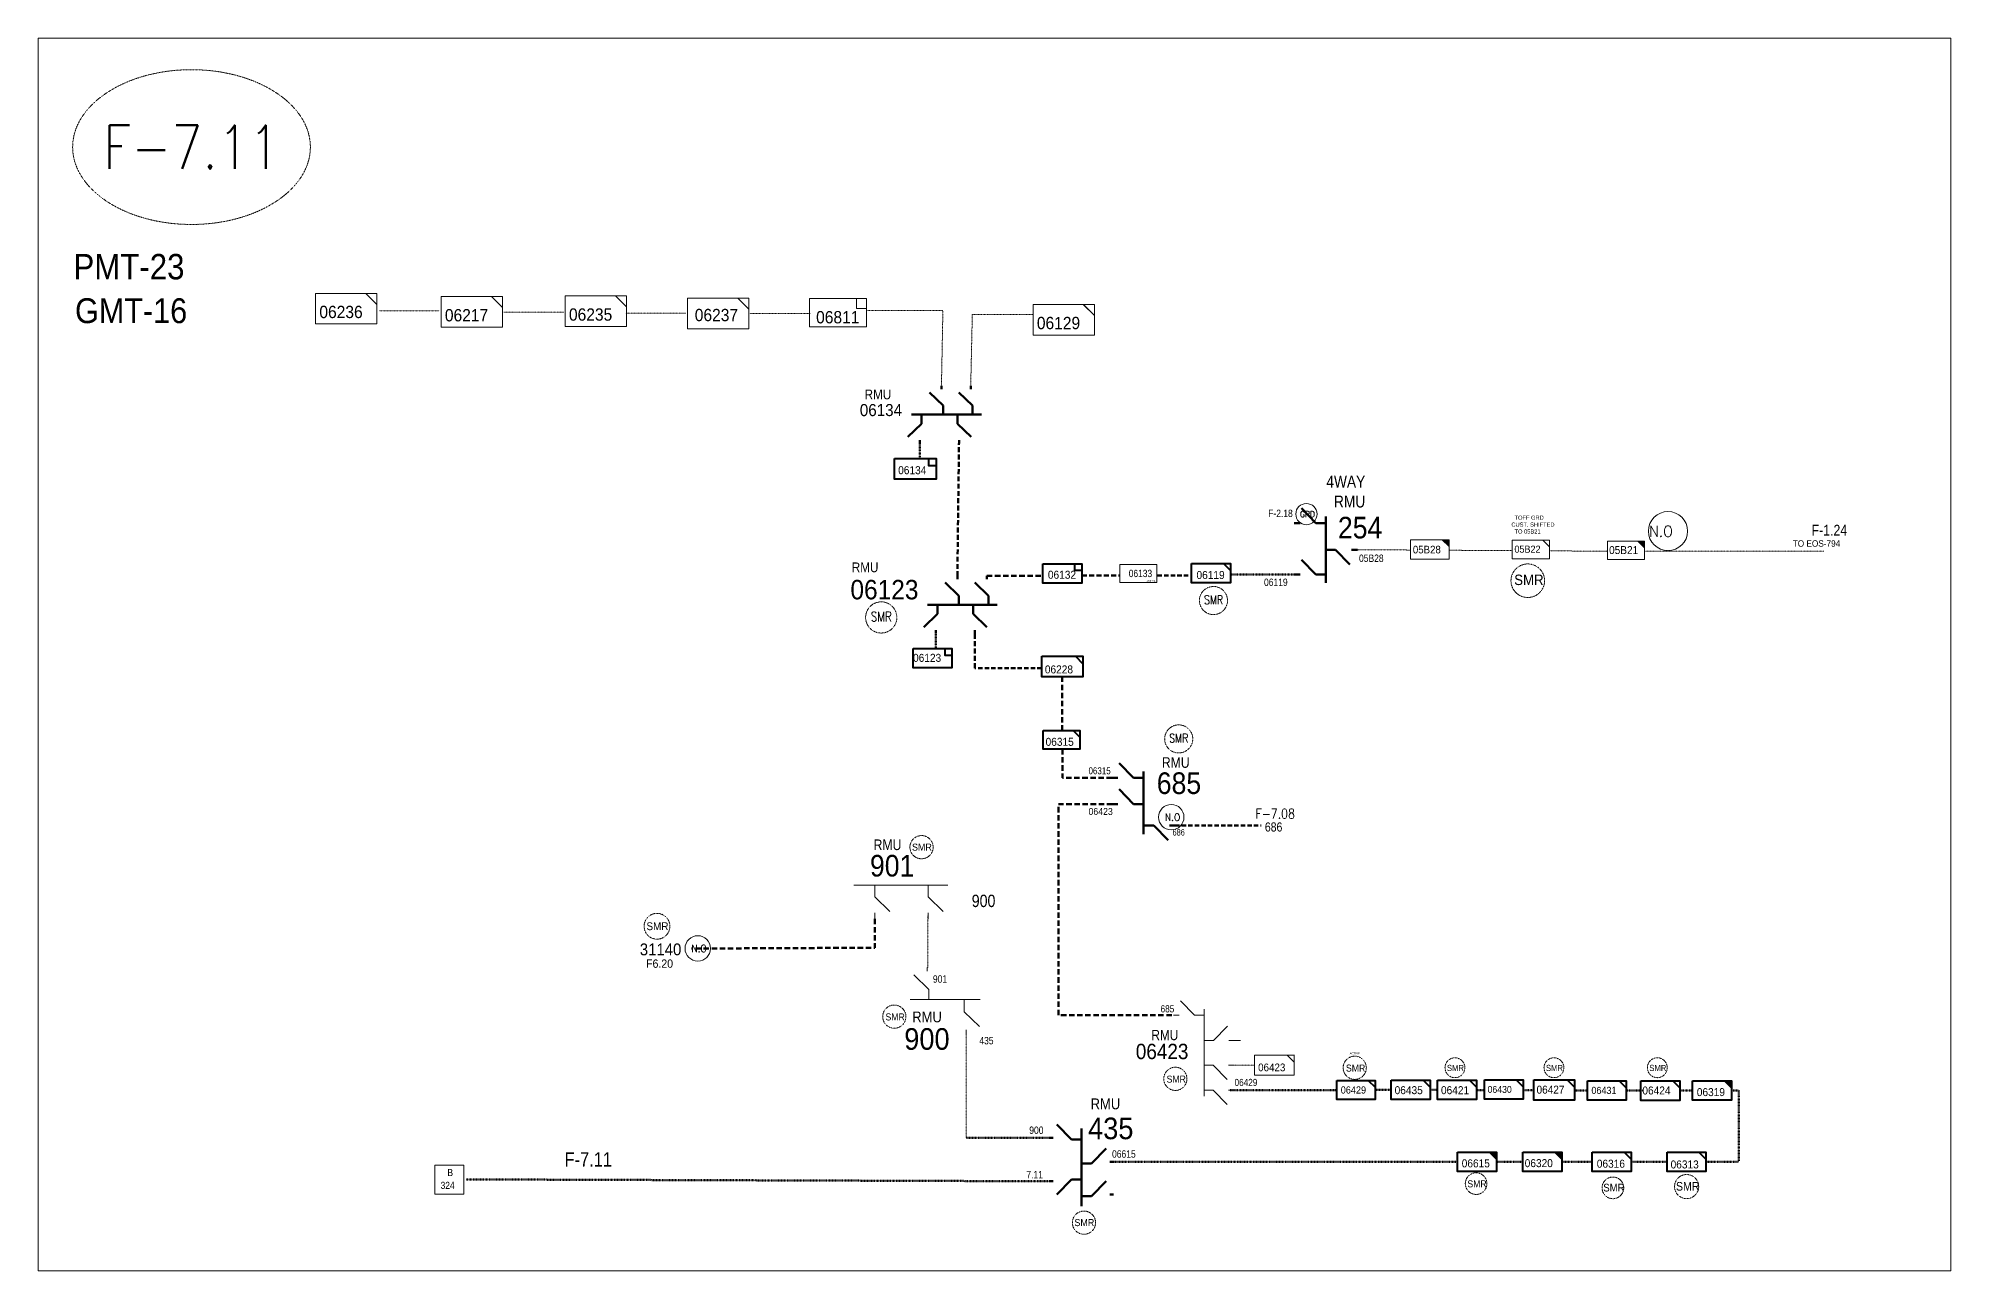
# Model space of a CAD drawing. Header units: metres. Extents: x 65984 to 144644, y -19036 to 23726.
# Drawn here: x 99695 to 100580, y 7159 to 7729 of the extents above; entities that cross this region are included whole.
import ezdxf
from ezdxf.enums import TextEntityAlignment as Align

# ---------------------------------------------------------------- set-up
doc = ezdxf.new("R2010")
doc.units = ezdxf.units.M
doc.header["$MEASUREMENT"] = 0
doc.linetypes.add('( Hidden )', pattern=[0.375, 0.25, -0.125])
doc.linetypes.add('DGN Style 3', pattern=[0.013877, 0, -0.013877])
doc.layers.get('0').update_dxf_attribs({"color": 95, "lineweight": 40})
for name, color, linetype, lineweight in [('d_eos', 111, 'Continuous', 40), ('d_eos no', 121, 'Continuous', 40), ('d_switch', 95, 'Continuous', 40), ('d_tf no', 6, 'Continuous', 40), ('d_ug cable', 95, 'Continuous', 40), ('d_unit sub', 7, 'Continuous', 40), ('FDR  1  05', 172, 'Continuous', 40), ('FDR  2  02', 36, 'Continuous', 40), ('fedr no', 95, 'Continuous', 40), ('GRID STATION  04', 7, 'Continuous', 40), ('Level 37', 7, 'Continuous', 0), ('O H MAIN FEEDER', 4, 'Continuous', 100), ('SW N O', 114, 'Continuous', 30)]:
    doc.layers.add(name, color=color, linetype=linetype, lineweight=lineweight)
doc.styles.add('NASKHF', font='naskhf.shx', dxfattribs={"height": 8})
doc.styles.add('Style-Arial', font='arial.ttf')
doc.styles.add('Style-ENGINEERING', font='ENGINEERING.shx')
doc.styles.add('Style-msdefault', font='msdefault.shx')
doc.styles.add('Style-STANDARD', font='STANDARD.shx')

# ---------------------------------------------------------------- blocks, each defined once
blk = doc.blocks.new('TF_8')
at = {"color": 0, "linetype": 'ByBlock', "lineweight": -2}
blk.add_line((6.3, 4.95), (9.9, 1.35), dxfattribs=at)
blk.add_3dface([(-10.1, 4.95), (9.9, 4.95), (9.9, -5.05), (-10.1, -5.05)], dxfattribs=at)
blk = doc.blocks.new('exist.us-1000kva')
at = {"color": 0, "linetype": 'ByBlock', "lineweight": -2, "flags": 128}
blk.add_lwpolyline([(40, 12.9), (32.8, 20), (40, 20)], close=True, dxfattribs=at)
at = {"color": 0, "linetype": 'ByBlock', "lineweight": -2, "extrusion": (0, 0, -1)}
blk.add_solid([(-40, 12.9), (-32.8, 20), (-40, 20)], dxfattribs=at)
at = {"color": 0, "linetype": 'ByBlock', "lineweight": -2, "xscale": 2, "yscale": 2}
blk.add_blockref('TF_8', (20.2, 10.1), dxfattribs=at)
blk = doc.blocks.new('*U1350')
at = {"layer": 'd_unit sub', "color": 2, "linetype": 'Continuous', "lineweight": 13}
for p, q in [((5.82, 4.6), (8.14, 2.27)), ((8.05, 2.37), (9.12, 1.3))]:
    blk.add_line(p, q, dxfattribs=at)
at = {"layer": 'd_unit sub', "color": 2, "linetype": 'Continuous', "lineweight": 13, "flags": 128}
blk.add_lwpolyline([(9.22, 4.6), (-9.25, 4.6), (-9.25, -4.58), (9.12, -4.58), (9.12, 4.02), (9.12, 4.02), (9.12, 4.6)], close=True, dxfattribs=at)
blk = doc.blocks.new('TF3')
at = {"color": 0, "linetype": 'ByBlock', "lineweight": -2}
for p, q in [((11.3, 9), (18.3, 9)), ((18.3, 9), (18.3, 2))]:
    blk.add_line(p, q, dxfattribs=at)
at = {"color": 0, "linetype": 'ByBlock', "lineweight": -2, "flags": 128}
blk.add_lwpolyline([(18.3, 2), (11.3, 2), (11.3, 9)], dxfattribs=at)
at = {"color": 0, "linetype": 'ByBlock', "lineweight": -2}
blk.add_3dface([(-21.7, 9), (18.3, 9), (18.3, -11), (-21.7, -11)], dxfattribs=at)
blk = doc.blocks.new('*U3534')
at = {"layer": 'SW N O', "color": 5, "lineweight": 13}
blk.add_circle((0, 0), 16.8, dxfattribs=at)
at = {"layer": 'SW N O', "color": 5, "lineweight": 13, "style": 'Style-STANDARD'}
blk.add_text('GRD', height=9.6, dxfattribs=at).set_placement((1.7, -0.2), align=Align.MIDDLE_CENTER)
blk = doc.blocks.new('*U4108')
at = {"layer": 'SW N O', "color": 3, "lineweight": 13, "ltscale": 0.426762}
blk.add_circle((0, 0), 16.8, dxfattribs=at)
at = {"layer": 'SW N O', "color": 3, "lineweight": 13, "style": 'Style-STANDARD'}
blk.add_text('N.O', height=9.6, dxfattribs=at).set_placement((1.7, -0.2), align=Align.MIDDLE_CENTER)
blk = doc.blocks.new('*U4143')
at = {"layer": 'd_unit sub', "color": 191, "linetype": 'Continuous', "lineweight": 13, "flags": 128}
blk.add_lwpolyline([(5.47, 4.25), (8.54, 1.18), (8.54, 4.25)], close=True, dxfattribs=at)
at = {"layer": 'd_unit sub', "color": 191, "linetype": 'Continuous', "lineweight": 13, "xscale": 0.8535245333131424, "yscale": 0.8535245333131424, "zscale": 0.3960872912799054, "rotation": 359.9999999999999}
blk.add_blockref('TF_8', (0.09, 0.03), dxfattribs=at)
blk = doc.blocks.new('*U4144')
at = {"layer": 'd_unit sub', "color": 191, "linetype": 'Continuous', "lineweight": 13, "flags": 128}
blk.add_lwpolyline([(5.47, 4.25), (8.54, 1.18), (8.54, 4.25)], close=True, dxfattribs=at)
at = {"layer": 'd_unit sub', "color": 191, "linetype": 'Continuous', "lineweight": 13, "xscale": 0.8535245333131426, "yscale": 0.8535245333131426, "zscale": 0.3557792084849799, "rotation": 359.9999999999999}
blk.add_blockref('TF_8', (0.09, 0.03), dxfattribs=at)
blk = doc.blocks.new('*U3933')
at = {"layer": 'SW N O', "color": 3, "lineweight": 13}
blk.add_circle((0, 0), 16.8, dxfattribs=at)
at = {"layer": 'SW N O', "color": 3, "lineweight": 13, "style": 'Style-STANDARD'}
blk.add_text('N.O ', height=9.6, dxfattribs=at).set_placement((-3, -0.2), align=Align.MIDDLE_CENTER)

msp = doc.modelspace()

# ---------------------------------------------------------------- linework, layer by layer
at = {"layer": 'd_eos', "color": 7, "linetype": 'Continuous', "lineweight": 211, "ltscale": 0.574507}
for p, q in [((100113.76, 7559.16), (100107.46, 7565.28)), ((100127.4, 7559.16), (100121.1, 7565.28)), ((100099.16, 7554.98), (100131.48, 7554.98)), ((100103.77, 7554.98), (100103.77, 7550.79)), ((100113.76, 7554.98), (100113.76, 7559.16)), ((100120.4, 7554.98), (100120.4, 7550.79)), ((100127.4, 7554.98), (100127.4, 7559.16)), ((100103.77, 7550.79), (100097.47, 7544.68)), ((100120.4, 7550.79), (100126.7, 7544.68))]:
    msp.add_line(p, q, dxfattribs=at)
at = {"layer": 'd_eos', "color": 7, "linetype": 'Continuous', "lineweight": 211, "ltscale": 0.431762}
for p, q in [((100113.02, 7566.73), (100113.02, 7568.33)), ((100126.66, 7566.73), (100126.66, 7568.33)), ((100103.03, 7543.22), (100103.03, 7541.63)), ((100121.14, 7543.23), (100121.14, 7541.63))]:
    msp.add_line(p, q, dxfattribs=at)
at = {"layer": 'd_eos', "color": 7, "linetype": 'Continuous', "lineweight": 211, "ltscale": 0.625574}
for p, q in [((100286.16, 7504.81), (100279.5, 7511.67)), ((100278.87, 7504.8), (100276.1, 7504.8)), ((100290.72, 7504.81), (100286.16, 7504.81)), ((100290.72, 7507.8), (100290.72, 7477.21)), ((100290.72, 7492.51), (100295.27, 7492.51)), ((100295.27, 7492.5), (100301.93, 7485.64)), ((100302.57, 7492.51), (100305.34, 7492.51)), ((100286.16, 7481), (100279.5, 7487.86)), ((100278.87, 7481), (100276.1, 7481)), ((100290.72, 7481), (100286.16, 7481))]:
    msp.add_line(p, q, dxfattribs=at)
at = {"layer": 'd_eos', "color": 2, "linetype": 'Continuous', "lineweight": 211, "ltscale": 0.574507}
for p, q in [((100121.11, 7471.24), (100114.81, 7477.36)), ((100134.74, 7471.24), (100128.44, 7477.36)), ((100106.5, 7467.05), (100138.82, 7467.06)), ((100111.12, 7467.05), (100111.12, 7462.87)), ((100121.11, 7467.05), (100121.11, 7471.24)), ((100127.74, 7467.06), (100127.74, 7462.87)), ((100134.74, 7467.05), (100134.74, 7471.24)), ((100111.12, 7462.87), (100104.82, 7456.75)), ((100127.74, 7462.87), (100134.05, 7456.75))]:
    msp.add_line(p, q, dxfattribs=at)
at = {"layer": 'd_eos', "color": 2, "linetype": 'Continuous', "lineweight": 211, "ltscale": 0.431762}
for p, q in [((100120.37, 7478.81), (100120.37, 7480.4)), ((100134, 7478.81), (100134, 7480.4)), ((100110.38, 7455.3), (100110.38, 7453.71)), ((100128.49, 7455.3), (100128.49, 7453.71))]:
    msp.add_line(p, q, dxfattribs=at)
at = {"layer": 'd_eos', "color": 2, "linetype": 'Continuous', "lineweight": 211, "ltscale": 0.625574}
for p, q in [((100201.85, 7386.96), (100195.19, 7393.83)), ((100194.56, 7386.96), (100191.79, 7386.96)), ((100206.41, 7386.96), (100201.85, 7386.96)), ((100206.41, 7389.96), (100206.41, 7360.93)), ((100201.85, 7374.89), (100195.19, 7381.76)), ((100194.56, 7374.89), (100191.79, 7374.89)), ((100206.41, 7374.89), (100201.85, 7374.89)), ((100206.64, 7364.98), (100211.2, 7364.98)), ((100211.2, 7364.98), (100217.86, 7358.12)), ((100218.5, 7364.98), (100221.26, 7364.98))]:
    msp.add_line(p, q, dxfattribs=at)
at = {"layer": 'd_eos', "color": 2, "linetype": 'Continuous', "lineweight": 13, "ltscale": 0.54966}
msp.add_line((100072.48, 7337.36), (100116.01, 7337.36), dxfattribs=at)
at = {"layer": 'd_eos', "color": 2, "linetype": 'Continuous', "lineweight": 13, "ltscale": 0.638341}
for p, q in [((100082.19, 7337.36), (100082.19, 7331.96)), ((100082.19, 7331.96), (100089.19, 7325.16)), ((100106.88, 7337.36), (100106.88, 7331.96)), ((100106.88, 7331.96), (100113.88, 7325.16)), ((100107.25, 7289.17), (100100.25, 7295.96)), ((100107.25, 7284.52), (100107.25, 7289.17)), ((100130.85, 7284.52), (100098.53, 7284.52)), ((100123.56, 7284.52), (100123.56, 7278.83)), ((100123.56, 7278.83), (100130.56, 7272.04))]:
    msp.add_line(p, q, dxfattribs=at)
at = {"layer": 'd_eos', "color": 7, "linetype": 'Continuous', "lineweight": 13, "ltscale": 0.638341}
for p, q in [((100082.19, 7324.51), (100082.19, 7321.69)), ((100106.88, 7324.51), (100106.88, 7321.69))]:
    msp.add_line(p, q, dxfattribs=at)
at = {"layer": 'd_eos', "color": 2, "linetype": 'Continuous', "lineweight": 13, "ltscale": 0.479736}
for p, q in [((100106.42, 7297.58), (100106.42, 7299.35)), ((100124.38, 7270.42), (100124.38, 7268.65))]:
    msp.add_line(p, q, dxfattribs=at)
at = {"layer": 'd_eos', "color": 2, "linetype": 'Continuous', "lineweight": 13, "ltscale": 0.447498}
for p, q in [((100230.07, 7277.17), (100223.63, 7283.8)), ((100234.47, 7280.07), (100234.47, 7239.75)), ((100223.01, 7277.17), (100220.34, 7277.17)), ((100234.47, 7277.17), (100230.07, 7277.17)), ((100238.88, 7265.5), (100245.32, 7272.14)), ((100234.47, 7265.5), (100238.88, 7265.5)), ((100245.93, 7265.5), (100248.6, 7265.5)), ((100248.6, 7265.5), (100251.28, 7265.5)), ((100234.47, 7254.15), (100238.74, 7254.15)), ((100238.74, 7254.15), (100245.18, 7247.51)), ((100245.79, 7254.15), (100248.47, 7254.15)), ((100234.47, 7242.63), (100238.74, 7242.63)), ((100238.74, 7242.63), (100245.18, 7236)), ((100245.79, 7242.63), (100248.47, 7242.63))]:
    msp.add_line(p, q, dxfattribs=at)
at = {"layer": 'd_eos', "color": 2, "linetype": 'Continuous', "lineweight": 211, "ltscale": 0.638341}
for p, q in [((100173.1, 7219.71), (100166.31, 7226.72)), ((100177.75, 7219.71), (100173.1, 7219.71)), ((100177.75, 7224.84), (100177.75, 7188.93)), ((100177.75, 7208.61), (100182.4, 7208.61)), ((100182.4, 7208.61), (100189.2, 7215.62)), ((100173.1, 7201.24), (100166.31, 7194.24)), ((100177.75, 7201.24), (100173.1, 7201.24)), ((100182.4, 7193.46), (100189.2, 7200.47)), ((100177.75, 7193.46), (100182.4, 7193.46))]:
    msp.add_line(p, q, dxfattribs=at)
at = {"layer": 'd_eos', "color": 2, "linetype": 'Continuous', "lineweight": 211, "ltscale": 0.479736}
for p, q in [((100164.69, 7220.54), (100162.92, 7220.54)), ((100190.81, 7209.44), (100192.58, 7209.44)), ((100164.69, 7200.42), (100162.92, 7200.42)), ((100190.81, 7194.29), (100192.58, 7194.29))]:
    msp.add_line(p, q, dxfattribs=at)
at = {"layer": 'd_ug cable', "color": 191, "linetype": 'DGN Style 3', "lineweight": 13}
for p, q in [((99880.83, 7602.92), (99853, 7602.94)), ((99938.44, 7602.38), (99910.62, 7602.4)), ((99994.86, 7601.95), (99967.04, 7601.97)), ((100052.24, 7601.74), (100024.42, 7601.76)), ((100113.69, 7603.12), (100078.68, 7603.13)), ((100113.02, 7568.33), (100113.69, 7603.12)), ((100126.55, 7567.93), (100127.29, 7601.23)), ((100155.28, 7601.24), (100127.29, 7601.23)), ((100106.65, 7299.07), (100106.65, 7323.11)), ((100124.38, 7220.54), (100124.38, 7270.53))]:
    msp.add_line(p, q, dxfattribs=at)
at = {"layer": 'd_ug cable', "color": 34, "linetype": 'DGN Style 3', "lineweight": 13}
for p, q in [((100305.34, 7492.51), (100329.9, 7492.36)), ((100347.82, 7492.25), (100376.91, 7492.08)), ((100394.18, 7491.97), (100421.15, 7491.81)), ((100438.15, 7491.86), (100521.04, 7491.86))]:
    msp.add_line(p, q, dxfattribs=at)
at = {"layer": 'd_ug cable', "color": 200, "linetype": 'DGN Style 3', "lineweight": 13}
msp.add_line((100257.76, 7254.15), (100248.47, 7254.15), dxfattribs=at)
at = {"layer": 'd_ug cable', "color": 191, "linetype": 'DGN Style 3', "lineweight": 100}
for p, q in [((100313.61, 7242.63), (100321.17, 7242.65)), ((100338.97, 7242.7), (100342.39, 7242.7)), ((100364.04, 7242.63), (100360.46, 7242.63)), ((100429.65, 7242.39), (100437.13, 7242.39)), ((100454.39, 7242.39), (100460.32, 7242.39)), ((100478.32, 7242.39), (100481.74, 7242.39)), ((100481.74, 7242.39), (100481.74, 7209.44))]:
    msp.add_line(p, q, dxfattribs=at)
at = {"layer": 'd_ug cable', "color": 7, "linetype": 'DGN Style 3', "lineweight": 100}
for p, q in [((100381.91, 7242.63), (100387.01, 7242.63)), ((100411.65, 7242.4), (100405.85, 7242.4))]:
    msp.add_line(p, q, dxfattribs=at)
at = {"layer": 'd_ug cable', "color": 200, "linetype": 'DGN Style 3', "lineweight": 100, "flags": 128}
for points in [[(100103.04, 7534.85), (100103.02, 7541.62)], [(100246.75, 7481), (100276.1, 7481)], [(100110.38, 7446.93), (100110.37, 7453.69)]]:
    msp.add_lwpolyline(points, dxfattribs=at)
at = {"layer": 'd_ug cable', "color": 200, "linetype": '( Hidden )', "lineweight": 158, "ltscale": 9, "flags": 128}
for points in [[(100120.37, 7480.27), (100121.15, 7542.43)], [(100177.99, 7480.63), (100195.2, 7480.63)], [(100128.5, 7437.79), (100128.5, 7454.51)]]:
    msp.add_lwpolyline(points, dxfattribs=at)
at = {"layer": 'd_ug cable', "color": 191, "linetype": 'Continuous', "lineweight": 13, "flags": 128}
msp.add_lwpolyline([(100195.52, 7485.7), (100212.67, 7485.7), (100212.67, 7477.37), (100195.52, 7477.37)], close=True, dxfattribs=at)
at = {"layer": 'd_ug cable', "color": 200, "linetype": '( Hidden )', "lineweight": 158, "ltscale": 10, "flags": 128}
for points in [[(100134.03, 7480.41), (100159.91, 7480.41)], [(100168.91, 7408.83), (100168.91, 7433.71)], [(100168.97, 7400.29), (100168.97, 7386.96), (100191.79, 7386.96)], [(100192, 7374.89), (100167.12, 7374.89), (100167.12, 7277.17), (100220.34, 7277.17)]]:
    msp.add_lwpolyline(points, dxfattribs=at)
at = {"layer": 'd_ug cable', "color": 200, "linetype": '( Hidden )', "lineweight": 158, "ltscale": 8.1, "flags": 128}
for points in [[(100212.98, 7480.63), (100228.48, 7480.63)], [(100159.35, 7437.79), (100128.5, 7437.79)], [(100221.06, 7364.99), (100260.83, 7364.99)]]:
    msp.add_lwpolyline(points, dxfattribs=at)
at = {"layer": 'd_ug cable', "color": 191, "linetype": '( Hidden )', "lineweight": 158, "ltscale": 10, "flags": 128}
msp.add_lwpolyline([(100082.19, 7321.76), (100082.19, 7308.43), (99997.37, 7308.04)], dxfattribs=at)
at = {"layer": 'd_ug cable', "color": 191, "linetype": 'DGN Style 3', "lineweight": 100, "flags": 128}
for points in [[(100295.85, 7242.62), (100246.48, 7242.63)], [(100162.92, 7220.54), (100124.38, 7220.54)], [(100192.58, 7209.44), (100351.61, 7209.35)], [(100369.61, 7209.44), (100381.83, 7209.44)], [(100399.83, 7209.44), (100413.91, 7209.44)], [(100431.91, 7209.44), (100448.54, 7209.44)], [(100466.54, 7209.44), (100481.74, 7209.44)], [(99893.3, 7201.28), (100162.92, 7200.42)]]:
    msp.add_lwpolyline(points, dxfattribs=at)
at = {"layer": 'd_ug cable', "color": 2, "linetype": 'DGN Style 3', "lineweight": 13}
for centre, radius in [((100384.14, 7478.16), 7.77), ((100103.81, 7354.92), 5.37), ((99981.49, 7318.35), 5.97), ((100178.92, 7181.28), 5.37)]:
    msp.add_circle(centre, radius, dxfattribs=at)
at = {"layer": 'd_ug cable', "color": 1, "linetype": 'DGN Style 3', "lineweight": 13}
for centre, radius in [((100238.81, 7469), 6.5), ((100085.17, 7461.18), 7.22), ((100222.73, 7405), 6.5), ((100091.22, 7276.56), 5.37), ((100221.19, 7247.79), 5.37), ((100304.13, 7252.91), 5.37), ((100350.46, 7252.93), 4.6), ((100396.24, 7252.93), 4.6), ((100444.04, 7252.93), 4.6), ((100360.26, 7199.34), 5), ((100423.51, 7197.37), 5.02), ((100457.6, 7197.97), 5.58)]:
    msp.add_circle(centre, radius, dxfattribs=at)
at = {"layer": 'fedr no', "color": 82, "linetype": 'DGN Style 3', "lineweight": 13, "true_color": 0x1dc70e}
msp.add_ellipse((99766.24, 7678.72), major_axis=(54.96, 0), ratio=0.651175, dxfattribs=at)
at = {"layer": 'GRID STATION  04', "color": 121, "linetype": 'Continuous', "lineweight": 13, "ltscale": 0.482743, "flags": 128}
msp.add_lwpolyline([(99878.74, 7194.49), (99878.74, 7207.88), (99892.12, 7207.88), (99892.12, 7194.49)], close=True, dxfattribs=at)
at = {"layer": 'O H MAIN FEEDER', "color": 140, "linetype": 'Continuous', "lineweight": 13, "flags": 128}
msp.add_lwpolyline([(99695.37, 7729.05), (100579.73, 7729.05), (100579.73, 7159.03), (99695.37, 7159.03)], close=True, dxfattribs=at)

# ---------------------------------------------------------------- block references
at = {"layer": 'd_unit sub', "color": 191, "linetype": 'Continuous', "lineweight": 13}
for name, p, xscale, yscale, zscale in [('*U4143', (99837.78, 7603.99), 1.658043748597859, 1.658043748597859, 1.658043748597859), ('*U4143', (99895.82, 7602.49), 1.658043748597859, 1.658043748597859, 1.658043748597859), ('*U4143', (99953.19, 7602.81), 1.658043748597859, 1.658043748597859, 1.658043748597859), ('*U4144', (100009.74, 7601.74), 1.661302958095958, 1.661302958095958, 1.661302958095958), ('*U4143', (100169.56, 7598.87), 1.658043748597859, 1.658043748597859, 1.658043748597859)]:
    msp.add_blockref(name, p, dxfattribs=dict(at, xscale=xscale, yscale=yscale, zscale=zscale))
at = {"layer": 'd_unit sub', "color": 191, "linetype": 'Continuous', "lineweight": 13, "xscale": 0.6565619343110612, "yscale": 0.6565619343110612, "zscale": 0.200171321436299, "rotation": 359.9999999999999}
msp.add_blockref('TF3', (100066.32, 7602.77), dxfattribs=at)
at = {"layer": 'd_unit sub', "color": 200, "linetype": 'Continuous', "lineweight": 40, "rotation": 359.9999999999999}
for name, p, xscale, yscale, zscale in [('TF3', (100101.76, 7530.4), 0.4803302389345481, 0.4803302389345481, 0.1300771388769227), ('TF3', (100169.67, 7481.99), 0.4483277143159649, 0.4483277143159649, 0.1300771388769227), ('TF3', (100109.66, 7442.75), 0.45, 0.45, 0.1300771388769227), ('TF_8', (100169.01, 7438.51), 0.9499999999999998, 0.9499999999999998, 0.4267622666565712), ('TF_8', (100168.62, 7404.6), 0.8535245333131425, 0.8535245333131425, 0.4267622666565712)]:
    msp.add_blockref(name, p, dxfattribs=dict(at, xscale=xscale, yscale=yscale, zscale=zscale))
at = {"layer": 'd_unit sub', "color": 2, "linetype": 'Continuous', "lineweight": 40, "rotation": 359.9999999999999}
for name, p, xscale, yscale, zscale in [('TF_8', (100237.81, 7481.69), 0.9, 0.9, 0.4267622666565712), ('TF_8', (100304.8, 7242.67), 0.886249060004484, 0.886249060004484, 0.3840860399909141), ('TF_8', (100351.48, 7242.74), 0.9, 0.9, 0.4267622666565712), ('TF_8', (100396.44, 7242.67), 0.9338748375780415, 0.9338748375780415, 0.4267622666565712), ('TF_8', (100445.48, 7242.38), 0.9, 0.9, 0.4267622666565712), ('exist.us-1000kva', (100351.61, 7204.94), 0.45, 0.45, 0.4267622666565712), ('TF_8', (100423, 7209.48), 0.9, 0.9, 0.4267622666565712), ('TF_8', (100457.63, 7209.48), 0.9, 0.9, 0.4267622666565712)]:
    msp.add_blockref(name, p, dxfattribs=dict(at, xscale=xscale, yscale=yscale, zscale=zscale))
at = {"layer": 'd_unit sub', "color": 2, "linetype": 'Continuous', "lineweight": 13}
msp.add_blockref('*U1350', (100267, 7254.14), dxfattribs=at)
at = {"layer": 'd_unit sub', "color": 191, "linetype": 'Continuous', "lineweight": 40, "rotation": 359.9999999999999}
for name, p, xscale, yscale, zscale in [('TF_8', (100330.06, 7242.74), 0.9, 0.9, 0.4267622666565712), ('TF_8', (100373.1, 7242.84), 0.8933586114350902, 0.8933586114350902, 0.3111096923926405), ('TF_8', (100420.76, 7242.41), 0.8973216596980885, 0.8973216596980885, 0.3840860399909141), ('exist.us-1000kva', (100460.32, 7237.89), 0.45, 0.45, 0.4267622666565712), ('exist.us-1000kva', (100381.83, 7204.94), 0.45, 0.45, 0.4267622666565712)]:
    msp.add_blockref(name, p, dxfattribs=dict(at, xscale=xscale, yscale=yscale, zscale=zscale))
at = {"layer": 'FDR  1  05', "color": 34, "linetype": 'Continuous', "lineweight": 13, "zscale": 0.7681720799818282}
for p, xscale, yscale in [((100329.9, 7488.19), 0.4479140665896976, 0.4479140665896976), ((100420.97, 7487.95), 0.427229999999952, 0.427229999999952)]:
    msp.add_blockref('exist.us-1000kva', p, dxfattribs=dict(at, xscale=xscale, yscale=yscale))
at = {"layer": 'FDR  1  05', "color": 2, "linetype": 'Continuous', "lineweight": 13, "xscale": 0.8635499999998136, "yscale": 0.8635499999998136, "zscale": 0.7681720799818282}
msp.add_blockref('TF_8', (100385.63, 7492.64), dxfattribs=at)
at = {"layer": 'SW N O', "color": 5, "lineweight": 13, "xscale": 0.2918501099570323, "yscale": 0.2918501099570323, "zscale": 0.2918501099570323}
msp.add_blockref('*U3534', (100281.79, 7508.97), dxfattribs=at)
at = {"layer": 'SW N O', "color": 3, "lineweight": 13}
for name, p, xscale, yscale, zscale in [('*U3933', (100448.97, 7501.13), 0.538760386991113, 0.538760386991113, 0.538760386991113), ('*U4108', (100219.29, 7368.83), 0.3499761985906391, 0.3499761985906391, 0.3499761985906391), ('*U4108', (100000.35, 7308.1), 0.3499761985906391, 0.3499761985906391, 0.3499761985906391)]:
    msp.add_blockref(name, p, dxfattribs=dict(at, xscale=xscale, yscale=yscale, zscale=zscale))

# ---------------------------------------------------------------- texts
at = {"layer": 'd_eos no', "color": 7, "linetype": 'Continuous', "lineweight": 13, "style": 'Style-Arial', "width": 0.88}
for s, height, p in [('PMT-23', 11.745, (99711.65, 7629.28)), ('GMT-16', 11.508, (99712.37, 7608.79))]:
    msp.add_text(s, height=height, dxfattribs=at).set_placement(p, align=Align.TOP_LEFT)
at = {"layer": 'd_eos no', "color": 7, "linetype": 'Continuous', "lineweight": 140, "ltscale": 0.747038, "style": 'Style-Arial', "width": 0.9}
msp.add_text('06134', height=5.585, dxfattribs=at).set_placement((100075.27, 7559.88), align=Align.TOP_LEFT)
at = {"layer": 'd_eos no', "color": 7, "linetype": 'Continuous', "lineweight": 140, "style": 'Style-Arial', "width": 0.88}
msp.add_text('254', height=10, dxfattribs=at).set_placement((100296.36, 7507.71), align=Align.TOP_LEFT)
at = {"layer": 'd_eos no', "color": 2, "linetype": 'Continuous', "lineweight": 140, "style": 'Style-Arial'}
for s, height, width, p in [('06123', 9, 0.9, (100070.93, 7478.54)), ('685', 10, 0.88, (100212.6, 7389.53)), ('435', 10, 0.9, (100180.82, 7229.87))]:
    msp.add_text(s, height=height, dxfattribs=dict(at, width=width)).set_placement(p, align=Align.TOP_LEFT)
at = {"layer": 'd_eos no', "color": 2, "linetype": 'Continuous', "lineweight": 13, "style": 'Style-Arial', "width": 0.88}
msp.add_text('901', height=10, dxfattribs=at).set_placement((100079.97, 7341.36))
at = {"layer": 'd_eos no', "color": 2, "linetype": 'Continuous', "lineweight": 13, "style": 'Style-Arial'}
for s, height, width, p in [('900', 10, 0.9, (100095.82, 7271.23)), ('06423', 7.118, 0.88, (100202.89, 7264.02))]:
    msp.add_text(s, height=height, dxfattribs=dict(at, width=width)).set_placement(p, align=Align.TOP_LEFT)
at = {"layer": 'd_switch', "color": 34, "linetype": 'Continuous', "lineweight": 30, "style": 'Style-ENGINEERING', "width": 0.857143}
msp.add_text('F-2.18', height=3.43, rotation=0.00037, dxfattribs=at).set_placement((100275.48, 7511.04), align=Align.TOP_RIGHT)
at = {"layer": 'd_switch', "color": 2, "linetype": 'Continuous', "lineweight": 30, "ltscale": 1.26565, "style": 'Style-ENGINEERING', "width": 0.857143}
msp.add_text('F-1.24', height=4.968, rotation=0.00037, dxfattribs=at).set_placement((100531.84, 7504.03), align=Align.TOP_RIGHT)
at = {"layer": 'd_switch', "color": 191, "linetype": 'Continuous', "lineweight": 13, "style": 'Style-ENGINEERING', "width": 0.857143}
msp.add_text('06133', height=3.393, dxfattribs=at).set_placement((100210.44, 7483.23), align=Align.TOP_RIGHT)
at = {"layer": 'd_switch', "color": 34, "linetype": 'Continuous', "lineweight": 30, "style": 'Style-ENGINEERING', "width": 0.857143}
msp.add_text('05B28', height=3.43, dxfattribs=at).set_placement((100306.11, 7490.27), align=Align.TOP_LEFT)
at = {"layer": 'd_switch', "color": 200, "linetype": 'Continuous', "lineweight": 30, "style": 'Style-ENGINEERING', "width": 0.857143}
msp.add_text('06119', height=3.43, dxfattribs=at).set_placement((100262.18, 7479.16), align=Align.TOP_LEFT)
at = {"layer": 'd_switch', "color": 7, "linetype": 'Continuous', "lineweight": 30, "ltscale": 0.959012, "style": 'Style-ENGINEERING', "width": 0.857143}
msp.add_text('06315', height=3.219, dxfattribs=at).set_placement((100181.02, 7391.87), align=Align.TOP_LEFT)
at = {"layer": 'd_switch', "color": 7, "linetype": 'Continuous', "lineweight": 30, "ltscale": 0.91368, "style": 'Style-ENGINEERING', "width": 0.857143}
msp.add_text('686', height=2.986, dxfattribs=at).set_placement((100219.85, 7363.3), align=Align.TOP_LEFT)
at = {"layer": 'd_switch', "color": 7, "linetype": 'Continuous', "lineweight": 30, "ltscale": 1.16588, "style": 'Style-ENGINEERING', "width": 0.857143}
msp.add_text('686', height=4.222, dxfattribs=at).set_placement((100262.58, 7366.39), align=Align.TOP_LEFT)
at = {"layer": 'd_switch', "color": 2, "linetype": 'Continuous', "lineweight": 13, "style": 'Style-ENGINEERING', "width": 0.857143}
msp.add_text('900', height=5.716, dxfattribs=at).set_placement((100137.97, 7332.96), align=Align.TOP_RIGHT)
at = {"layer": 'd_switch', "color": 7, "linetype": 'Continuous', "lineweight": 13, "style": 'Style-ENGINEERING', "width": 0.857143}
for s, p in [('685', (100214.35, 7281.83)), ('06429', (100248.54, 7247.78))]:
    msp.add_text(s, height=3.316, dxfattribs=at).set_placement(p, align=Align.TOP_LEFT)
at = {"layer": 'd_switch', "color": 2, "linetype": 'Continuous', "lineweight": 13, "ltscale": 1.334719, "style": 'Style-ENGINEERING', "width": 0.857143}
msp.add_text('F-7.11', height=6.616, dxfattribs=at).set_placement((99960.67, 7213.84), align=Align.TOP_RIGHT)
at = {"layer": 'd_switch', "color": 2, "linetype": 'Continuous', "lineweight": 13, "ltscale": 0.452105, "insert": (100376.57, 7508.3), "char_height": 1.9263, "attachment_point": 1, "style": 'NASKHF'}
msp.add_mtext('\\FENGINEERING;\\H1x;\\W0.857143;  TOFF GRD\\PCUST. SHIFTED\\P  TO 05B21', dxfattribs=at)
at = {"layer": 'd_tf no', "color": 191, "linetype": 'Continuous', "lineweight": 13, "style": 'Style-msdefault', "width": 0.945946}
for s, height, p in [('06236', 5.694, (99825.36, 7605.31)), ('06217', 5.694, (99883.4, 7603.8)), ('06235', 5.694, (99940.77, 7604.12)), ('06237', 5.693, (99998.95, 7603.89)), ('06811', 5.694, (100055.06, 7602.88)), ('06129', 5.694, (100157.14, 7600.19))]:
    msp.add_text(s, height=height, dxfattribs=at).set_placement(p, align=Align.TOP_LEFT)
at = {"layer": 'd_tf no', "color": 200, "linetype": 'Continuous', "lineweight": 40, "style": 'Style-msdefault', "width": 0.945946}
for s, p in [('06134', (100093.01, 7531.12)), ('06132', (100162.25, 7482.78)), ('06123', (100099.89, 7444.35)), ('06228', (100160.84, 7438.99)), ('06315', (100161.18, 7405.51))]:
    msp.add_text(s, height=3.7, dxfattribs=at).set_placement(p, align=Align.TOP_LEFT)
at = {"layer": 'd_tf no', "color": 34, "linetype": 'Continuous', "lineweight": 13, "style": 'Style-msdefault', "width": 0.945946}
for s, height, p in [('05B28', 3.534, (100331.01, 7494.33)), ('05B21', 3.683, (100421.74, 7494.18))]:
    msp.add_text(s, height=height, dxfattribs=at).set_placement(p, align=Align.TOP_LEFT)
at = {"layer": 'd_tf no', "color": 2, "linetype": 'Continuous', "lineweight": 13, "style": 'Style-msdefault', "width": 0.945946}
for s, height, p in [('05B22', 3.303, (100377.96, 7494.41)), ('TO EOS-794', 3.005, (100506.66, 7496.88)), ('06423', 3.577, (100259.46, 7254.87))]:
    msp.add_text(s, height=height, dxfattribs=at).set_placement(p, align=Align.TOP_LEFT)
at = {"layer": 'd_tf no', "color": 2, "linetype": 'Continuous', "lineweight": 40, "style": 'Style-msdefault', "width": 0.945946}
for s, height, p in [('06119', 3.7, (100230.96, 7482.65)), ('06421', 3.7, (100344.01, 7244.4)), ('06427', 3.664, (100388.2, 7244.62)), ('06424', 3.7, (100437.13, 7244.26)), ('06615', 3.7, (100353.6, 7210.55)), ('06316', 3.7, (100416.06, 7210.39)), ('06313', 3.7, (100450.19, 7210.05))]:
    msp.add_text(s, height=height, dxfattribs=at).set_placement(p, align=Align.TOP_LEFT)
at = {"layer": 'd_tf no', "color": 7, "linetype": 'Continuous', "lineweight": 40, "style": 'Style-msdefault', "width": 0.945946}
msp.add_text('1000KVA', height=0.71, dxfattribs=at).set_placement((100207.79, 7478.44), align=Align.TOP_LEFT)
at = {"layer": 'd_tf no', "color": 1, "linetype": 'Continuous', "lineweight": 40, "style": 'Style-msdefault', "width": 0.945946}
for height, p in [(4.837, (100377.87, 7480.99)), (3.269, (100099.41, 7356.58)), (3.633, (99976.6, 7320.19)), (3.269, (100174.52, 7182.94))]:
    msp.add_text('SMR', height=height, dxfattribs=at).set_placement(p, align=Align.TOP_LEFT)
at = {"layer": 'd_tf no', "color": 7, "linetype": 'Continuous', "lineweight": 13, "style": 'Style-msdefault', "width": 0.945946}
msp.add_text('06423', height=3.19, dxfattribs=at).set_placement((100181.03, 7373.05), align=Align.TOP_LEFT)
at = {"layer": 'd_tf no', "color": 2, "lineweight": 13, "style": 'Style-msdefault', "width": 0.945946}
msp.add_text('31140', height=5.459, dxfattribs=at).set_placement((99973.54, 7310.39), align=Align.TOP_LEFT)
at = {"layer": 'd_tf no', "color": 55, "lineweight": 13, "style": 'Style-msdefault', "width": 0.945946}
msp.add_text('F6.20', height=3.853, dxfattribs=at).set_placement((99976.45, 7303.01), align=Align.TOP_LEFT)
at = {"layer": 'd_tf no', "color": 121, "linetype": 'Continuous', "lineweight": 40, "style": 'Style-msdefault', "width": 0.945946}
msp.add_text('ACTIVE', height=0.967, dxfattribs=at).set_placement((100301.76, 7260.03), align=Align.TOP_LEFT)
at = {"layer": 'd_tf no', "color": 191, "linetype": 'Continuous', "lineweight": 40, "style": 'Style-msdefault', "width": 0.945946}
for s, height, p in [('06435', 3.7, (100322.58, 7244.4)), ('06430', 3.174, (100365.57, 7244.48)), ('06431', 3.297, (100413.56, 7244.1)), ('06319', 3.7, (100462.31, 7243.51)), ('06320', 3.7, (100382.72, 7210.65))]:
    msp.add_text(s, height=height, dxfattribs=at).set_placement(p, align=Align.TOP_LEFT)
at = {"layer": 'd_tf no', "color": 2, "lineweight": 13, "attachment_point": 1, "style": 'NASKHF'}
for insert, char_height in [((100087.15, 7278.05), 3.2497), ((100300.07, 7254.4), 3.2497), ((100346.74, 7254.26), 2.8771), ((100392.53, 7254.26), 2.8771), ((100440.33, 7254.26), 2.8771), ((100217.13, 7249.28), 3.2497), ((100356.24, 7200.85), 3.2265), ((100419.06, 7199.26), 3.5709), ((100452.66, 7200.07), 3.9677)]:
    msp.add_mtext('\\Fmsdefault;\\H1x;\\W0.925;SMR\\P', dxfattribs=dict(at, insert=insert, char_height=char_height))
at = {"layer": 'FDR  2  02', "color": 2, "linetype": 'Continuous', "lineweight": 30, "style": 'Style-msdefault', "width": 0.945946}
msp.add_text('06429', height=3.33, dxfattribs=at).set_placement((100297.66, 7244.31), align=Align.TOP_LEFT)
at = {"layer": 'fedr no', "color": 6, "linetype": 'Continuous', "lineweight": 13, "style": 'Style-STANDARD', "width": 0.909091}
msp.add_text('F-7.11', height=20.15, dxfattribs=at).set_placement((99766.24, 7678.72), align=Align.MIDDLE_CENTER)
at = {"layer": 'fedr no', "color": 55, "linetype": 'Continuous', "lineweight": 13, "style": 'Style-STANDARD', "width": 0.909091}
msp.add_text('F-7.08', height=4.49, dxfattribs=at).set_placement((100267.37, 7370.43), align=Align.MIDDLE_CENTER)
at = {"layer": 'GRID STATION  04', "color": 121, "linetype": 'Continuous', "lineweight": 13, "style": 'Style-msdefault', "width": 0.888889}
for s, height, p in [('324', 3.278, (99881.42, 7200.17)), ('B', 3.28, (99884.58, 7206.1))]:
    msp.add_text(s, height=height, dxfattribs=at).set_placement(p, align=Align.TOP_LEFT)
at = {"layer": 'Level 37', "color": 7, "linetype": 'Continuous', "lineweight": 80, "style": 'Style-msdefault', "width": 0.9}
msp.add_text('RMU', height=4.5, dxfattribs=at).set_placement((100089.82, 7566.58), align=Align.TOP_RIGHT)
at = {"layer": 'Level 37', "color": 2, "linetype": 'Continuous', "lineweight": 80, "style": 'Style-msdefault', "width": 0.9}
for height, p in [(4.5, (100083.88, 7486.61)), (5, (100195.7, 7238.72))]:
    msp.add_text('RMU', height=height, dxfattribs=at).set_placement(p, align=Align.TOP_RIGHT)
at = {"layer": 'Level 37', "color": 2, "linetype": 'Continuous', "lineweight": 13, "ltscale": 0.9, "style": 'Style-STANDARD', "width": 0.854701}
for p in [(100238.85, 7469.35), (100222.76, 7405.35)]:
    msp.add_text('SMR', height=4.044, dxfattribs=at).set_placement(p, align=Align.MIDDLE_CENTER)
at = {"layer": 'Level 37', "color": 2, "linetype": 'Continuous', "lineweight": 13, "style": 'Style-STANDARD', "width": 0.854701}
msp.add_text('SMR', height=4.494, dxfattribs=at).set_placement((100085.21, 7461.57), align=Align.MIDDLE_CENTER)
at = {"layer": 'Level 37', "color": 2, "linetype": 'Continuous', "lineweight": 100, "style": 'Style-msdefault', "width": 0.86}
msp.add_text('RMU', height=4.9, dxfattribs=at).set_placement((100214.94, 7396.54), align=Align.TOP_LEFT)
at = {"layer": 'Level 37', "color": 2, "linetype": 'Continuous', "lineweight": 13, "style": 'Style-msdefault', "width": 0.86}
msp.add_text('RMU', height=4.9, dxfattribs=at).set_placement((100081.67, 7353.59))
at = {"layer": 'Level 37', "color": 7, "linetype": 'Continuous', "lineweight": 13, "style": 'Style-ENGINEERING', "width": 0.857143}
for s, p in [('901', (100115.64, 7295.67)), ('435', (100137.11, 7267.17))]:
    msp.add_text(s, height=3.43, dxfattribs=at).set_placement(p, align=Align.TOP_RIGHT)
at = {"layer": 'Level 37', "color": 2, "linetype": 'Continuous', "lineweight": 13, "style": 'Style-msdefault', "width": 0.9}
msp.add_text('RMU', height=5, dxfattribs=at).set_placement((100113.21, 7278.93), align=Align.TOP_RIGHT)
at = {"layer": 'Level 37', "color": 2, "linetype": 'Continuous', "lineweight": 13, "style": 'Style-msdefault', "width": 0.86}
msp.add_text('RMU', height=4.737, dxfattribs=at).set_placement((100210.12, 7270.41), align=Align.TOP_LEFT)
at = {"layer": 'Level 37', "color": 7, "linetype": 'Continuous', "lineweight": 53, "style": 'Style-ENGINEERING', "width": 0.857143}
for s, p in [('900', (100160.2, 7225.75)), ('06615', (100202.84, 7214.75)), ('7.11', (100159.94, 7205.18))]:
    msp.add_text(s, height=3.43, dxfattribs=at).set_placement(p, align=Align.TOP_RIGHT)
at = {"layer": 'Level 37', "color": 7, "linetype": 'Continuous', "lineweight": 13, "ltscale": 0.675, "insert": (100308.98, 7526.74), "char_height": 5.5125, "attachment_point": 3, "rotation": 0.00037, "style": 'NASKHF'}
msp.add_mtext('\\Fmsdefault;\\H1x;\\W0.86;4WAY \\PRMU', dxfattribs=at)

doc.saveas('drawing.dxf')
